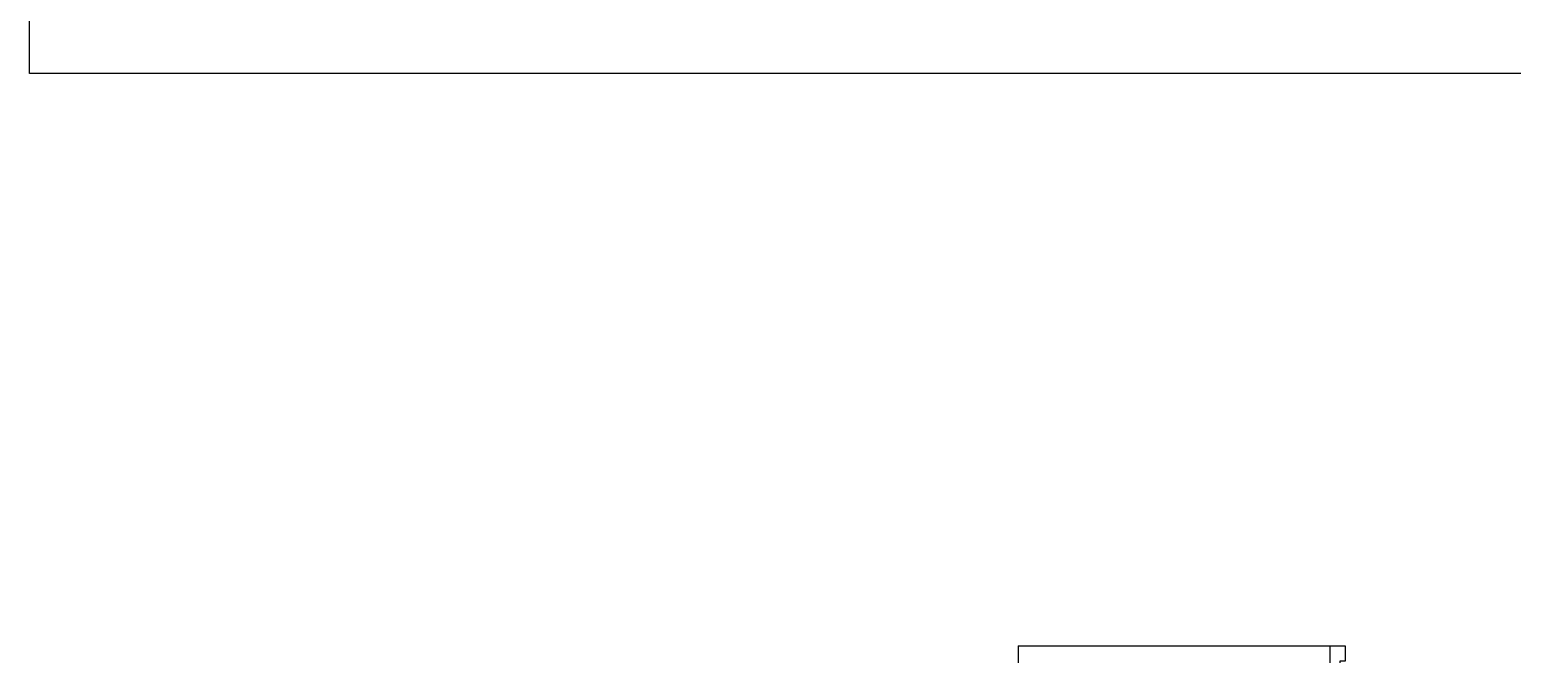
# Model space of a CAD drawing. Header units: millimetres. Extents: x 2523 to 2756, y 378 to 482.
# Drawn here: x 2541.804 to 2546.079, y 438.966 to 440.767 of the extents above; entities that cross this region are included whole.
import ezdxf

# ---------------------------------------------------------------- set-up
doc = ezdxf.new("R2010")
doc.units = ezdxf.units.MM

# ---------------------------------------------------------------- blocks, each defined once
blk = doc.blocks.new('P95')
at = {"color": 2}
blk.add_lwpolyline([(0.0317, 1.0892), (0.0317, 0.0863), (0.0317, 1.0892), (0.0594, 1.0892), (0.0594, 0.0863), (0.0317, 0.0863)], close=True, dxfattribs=at)
for points in [[(0, 0.0171), (0, 0.001), (0.0432, 0.001), (0.0432, 0.0453), (0.0277, 0.0453), (0.0277, 0.0863), (0, 0.0863), (0, 0.0688)], [(1.1, 0.0171), (1.1, 0.001), (1.0568, 0.001), (1.0568, 0.0453), (1.0723, 0.0453), (1.0723, 0.0863), (1.1, 0.0863), (1.1, 0.0688)]]:
    blk.add_lwpolyline(points, dxfattribs=at)
at = {"color": 7}
blk.add_arc((0.1019, 0.1191), 0.971, 358.0603, 92.5045, dxfattribs=at)

msp = doc.modelspace()

# ---------------------------------------------------------------- linework, layer by layer
for p, q in [((2541.8045, 440.6401), (2541.8045, 441.7651)), ((2549.1795, 440.6401), (2541.8045, 440.6401)), ((2544.6545, 438.9901), (2545.5545, 438.9901)), ((2544.6545, 438.9901), (2544.6545, 438.8401)), ((2545.5545, 435.8401), (2545.5545, 438.9901))]:
    msp.add_line(p, q)

# ---------------------------------------------------------------- block references
at = {"xscale": -1, "rotation": 180}
msp.add_blockref('P95', (2545.5545, 438.9911), dxfattribs=at)

doc.saveas('drawing.dxf')
